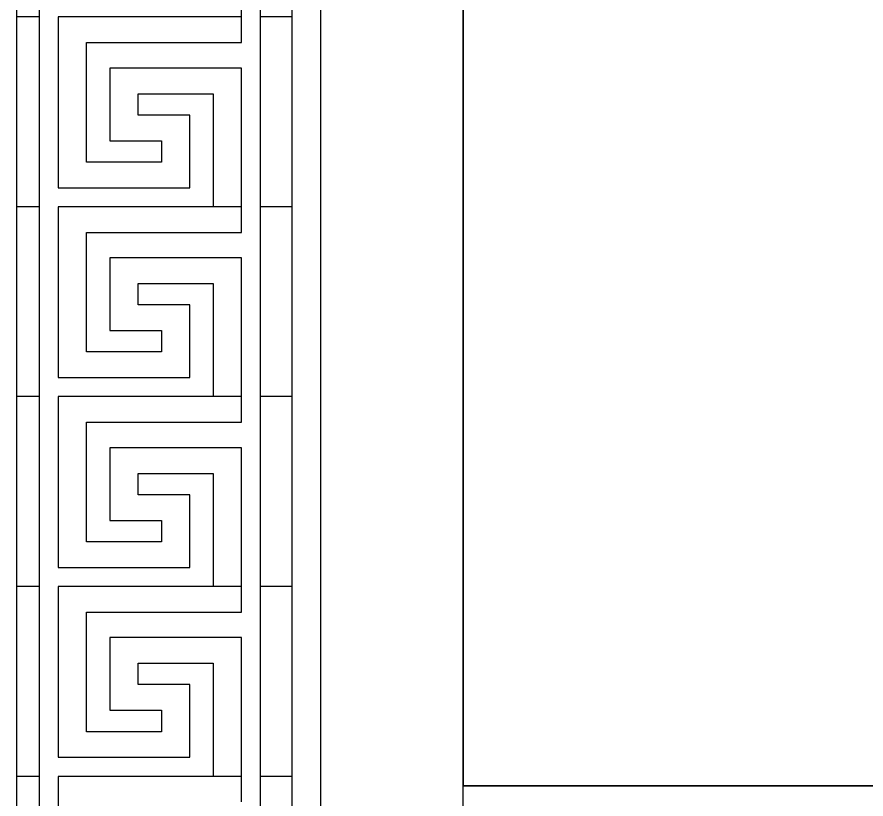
# Model space of a CAD drawing. Extents: x 1188826 to 1909461, y 608442 to 1651179.
# Drawn here: x 1659064 to 1659958, y 1030120 to 1030943 of the extents above; entities that cross this region are included whole.
import ezdxf

# ---------------------------------------------------------------- set-up
doc = ezdxf.new("R2010")
doc.units = 0
doc.header["$LTSCALE"] = 1000
doc.header["$MEASUREMENT"] = 0
doc.layers.add('窗', color=4, linetype='Continuous')
doc.layers.add('立面线', color=40, linetype='Continuous')

# ---------------------------------------------------------------- blocks, each defined once
blk = doc.blocks.new('EHYTERHT5EHTER')
at = {"layer": '窗', "ltscale": 3}
for points in [[(77243.13, -229980.6), (76049.19, -229980.6), (76049.19, -231660.6), (77243.13, -231660.6)], [(76049.19, -231660.6), (77243.13, -231660.6), (77243.13, -233330.6), (76049.19, -233330.6)]]:
    blk.add_lwpolyline(points, close=True, dxfattribs=at)

msp = doc.modelspace()

# ---------------------------------------------------------------- linework, layer by layer
at = {"layer": '立面线'}
for p, q in [((1659063.67, 1029463.42), (1659063.67, 1034033.42)), ((1659086.99, 1033743.42), (1659086.99, 1028543.42)), ((1659320.33, 1028543.42), (1659320.33, 1033743.42)), ((1659353.67, 1028543.42), (1659353.67, 1033743.42)), ((1659383.67, 1028513.42), (1659383.67, 1033713.42)), ((1659533.65, 1028413.42), (1659533.65, 1033613.42)), ((1659300.3, 1030916.4), (1659300.3, 1031089.64)), ((1659086.99, 1030943.42), (1659063.67, 1030943.42)), ((1659107.02, 1030943.42), (1659107.02, 1030763.45)), ((1659300.3, 1030943.42), (1659107.02, 1030943.42)), ((1659353.66, 1030943.42), (1659320.33, 1030943.42)), ((1659136.97, 1030790.47), (1659136.97, 1030916.4)), ((1659136.97, 1030916.4), (1659300.3, 1030916.4)), ((1659300.3, 1030889.64), (1659161.46, 1030889.64)), ((1659161.46, 1030889.64), (1659161.46, 1030813.03)), ((1659300.3, 1030716.4), (1659300.3, 1030889.64)), ((1659191.42, 1030840.05), (1659191.42, 1030862.62)), ((1659191.42, 1030862.62), (1659270.35, 1030862.62)), ((1659270.35, 1030862.62), (1659270.35, 1030743.42)), ((1659245.86, 1030840.05), (1659191.42, 1030840.05)), ((1659245.86, 1030763.45), (1659245.86, 1030840.05)), ((1659161.46, 1030813.03), (1659215.9, 1030813.03)), ((1659215.9, 1030813.03), (1659215.9, 1030790.47)), ((1659215.9, 1030790.47), (1659136.97, 1030790.47)), ((1659107.02, 1030763.45), (1659245.86, 1030763.45)), ((1659086.99, 1030743.42), (1659063.67, 1030743.42)), ((1659107.02, 1030743.42), (1659107.02, 1030563.45)), ((1659300.3, 1030743.42), (1659107.02, 1030743.42)), ((1659353.66, 1030743.42), (1659320.33, 1030743.42)), ((1659136.97, 1030590.47), (1659136.97, 1030716.4)), ((1659136.97, 1030716.4), (1659300.3, 1030716.4)), ((1659300.3, 1030689.64), (1659161.46, 1030689.64)), ((1659161.46, 1030689.64), (1659161.46, 1030613.03)), ((1659300.3, 1030516.4), (1659300.3, 1030689.64)), ((1659191.42, 1030640.05), (1659191.42, 1030662.62)), ((1659191.42, 1030662.62), (1659270.35, 1030662.62)), ((1659270.35, 1030662.62), (1659270.35, 1030543.42)), ((1659245.86, 1030640.05), (1659191.42, 1030640.05)), ((1659245.86, 1030563.45), (1659245.86, 1030640.05)), ((1659161.46, 1030613.03), (1659215.9, 1030613.03)), ((1659215.9, 1030613.03), (1659215.9, 1030590.47)), ((1659215.9, 1030590.47), (1659136.97, 1030590.47)), ((1659107.02, 1030563.45), (1659245.86, 1030563.45)), ((1659086.99, 1030543.42), (1659063.67, 1030543.42)), ((1659107.02, 1030543.42), (1659107.02, 1030363.45)), ((1659300.3, 1030543.42), (1659107.02, 1030543.42)), ((1659353.66, 1030543.42), (1659320.33, 1030543.42)), ((1659136.97, 1030390.47), (1659136.97, 1030516.4)), ((1659136.97, 1030516.4), (1659300.3, 1030516.4)), ((1659300.3, 1030489.64), (1659161.46, 1030489.64)), ((1659161.46, 1030489.64), (1659161.46, 1030413.03)), ((1659300.3, 1030316.4), (1659300.3, 1030489.64)), ((1659191.42, 1030440.05), (1659191.42, 1030462.62)), ((1659191.42, 1030462.62), (1659270.35, 1030462.62)), ((1659270.35, 1030462.62), (1659270.35, 1030343.42)), ((1659245.86, 1030440.05), (1659191.42, 1030440.05)), ((1659245.86, 1030363.45), (1659245.86, 1030440.05)), ((1659161.46, 1030413.03), (1659215.9, 1030413.03)), ((1659215.9, 1030413.03), (1659215.9, 1030390.47)), ((1659215.9, 1030390.47), (1659136.97, 1030390.47)), ((1659107.02, 1030363.45), (1659245.86, 1030363.45)), ((1659086.99, 1030343.42), (1659063.67, 1030343.42)), ((1659107.02, 1030343.42), (1659107.02, 1030163.45)), ((1659300.3, 1030343.42), (1659107.02, 1030343.42)), ((1659353.66, 1030343.42), (1659320.33, 1030343.42)), ((1659136.97, 1030190.47), (1659136.97, 1030316.4)), ((1659136.97, 1030316.4), (1659300.3, 1030316.4)), ((1659300.3, 1030289.64), (1659161.46, 1030289.64)), ((1659161.46, 1030289.64), (1659161.46, 1030213.03)), ((1659300.3, 1030116.4), (1659300.3, 1030289.64)), ((1659191.42, 1030240.05), (1659191.42, 1030262.62)), ((1659191.42, 1030262.62), (1659270.35, 1030262.62)), ((1659270.35, 1030262.62), (1659270.35, 1030143.42)), ((1659245.86, 1030240.05), (1659191.42, 1030240.05)), ((1659245.86, 1030163.45), (1659245.86, 1030240.05)), ((1659161.46, 1030213.03), (1659215.9, 1030213.03)), ((1659215.9, 1030213.03), (1659215.9, 1030190.47)), ((1659215.9, 1030190.47), (1659136.97, 1030190.47)), ((1659107.02, 1030163.45), (1659245.86, 1030163.45)), ((1659086.99, 1030143.42), (1659063.67, 1030143.42)), ((1659107.02, 1030143.42), (1659107.02, 1029963.45)), ((1659300.3, 1030143.42), (1659107.02, 1030143.42)), ((1659353.66, 1030143.42), (1659320.33, 1030143.42)), ((1660727.68, 1030133.42), (1659533.65, 1030133.42))]:
    msp.add_line(p, q, dxfattribs=at)

# ---------------------------------------------------------------- block references
at = {"layer": '窗'}
msp.add_blockref('EHYTERHT5EHTER', (1583484.46, 1261794.02), dxfattribs=at)

doc.saveas('drawing.dxf')
